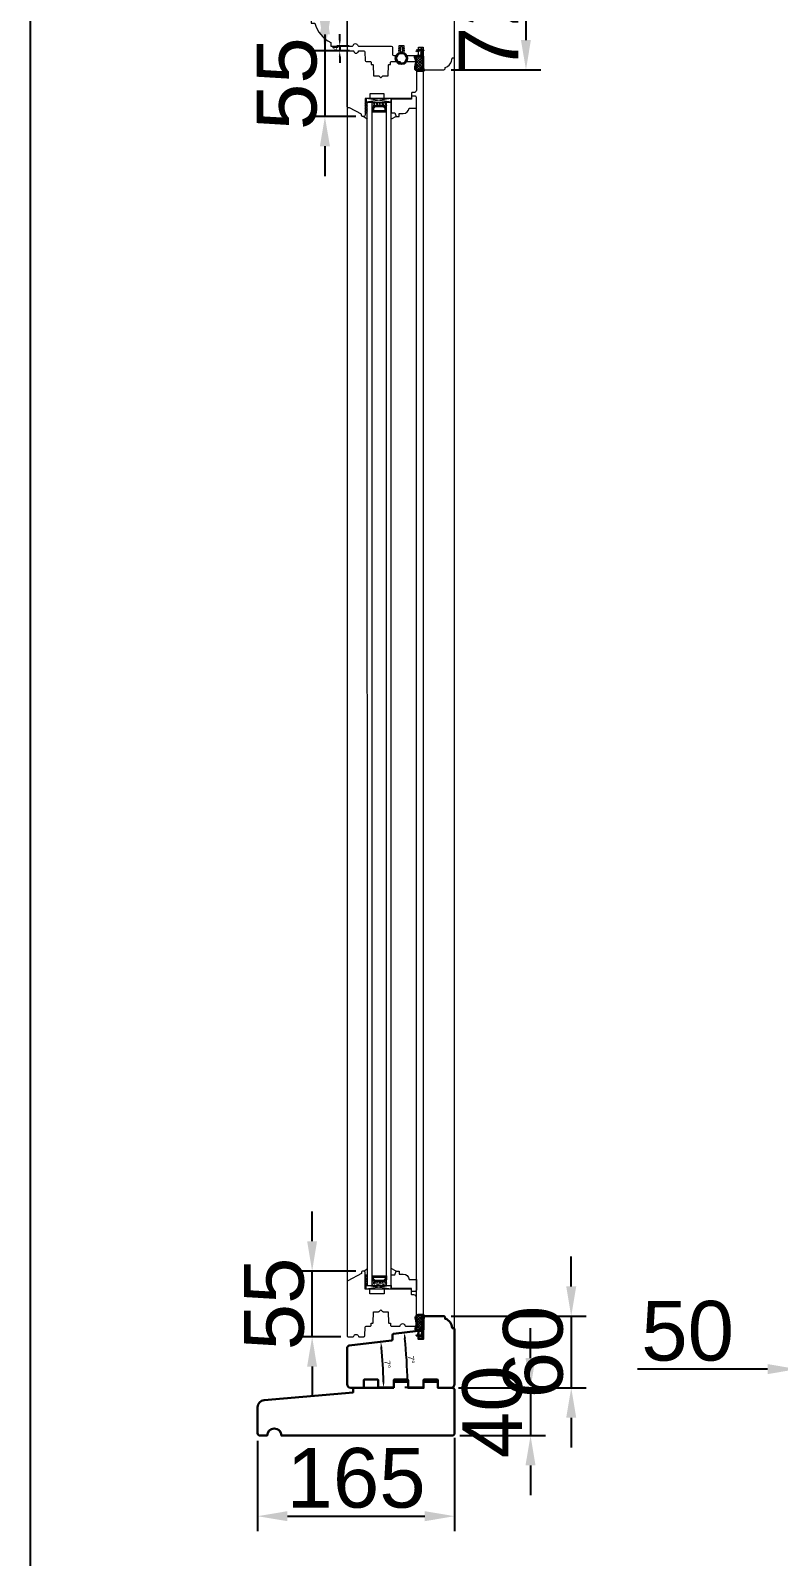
# Model space of a CAD drawing. Header units: millimetres. Extents: x 0 to 182016, y 11 to 3710.
# Drawn here: x 48076 to 48702, y 857 to 2135 of the extents above; entities that cross this region are included whole.
import ezdxf

# ---------------------------------------------------------------- set-up
doc = ezdxf.new("R2010")
doc.units = ezdxf.units.MM
for name, color, linetype, lineweight in [('Matmenys', 10, 'Continuous', 20), ('OTHER', 251, 'Continuous', 13), ('Stakta', 7, 'Continuous', 25), ('Testinės profilio linijos', 7, 'Continuous', 5), ('Varčia', 7, 'Continuous', 25)]:
    doc.layers.add(name, color=color, linetype=linetype, lineweight=lineweight)
doc.layers.add('Stiklo paketas', color=7, linetype='Continuous')
doc.styles.get("Standard").update_dxf_attribs({"font": 'arial.ttf'})
doc.dimstyles.new('2', dxfattribs={"dimscale": 2, "dimtxt": 2.5, "dimasz": 2.5, "dimexe": 1.25, "dimexo": 0.625, "dimtad": 1, "dimtxsty": 'Standard', "dimcen": 2.5, "dimadec": 0, "dimazin": 0, "dimtfac": 1, "dimtmove": 0, "dimatfit": 3, "dimfxl": 1, "dimarcsym": 0})
doc.dimstyles.new('Padidinti matmenys', dxfattribs={"dimscale": 10, "dimtxt": 5, "dimasz": 2.5, "dimexe": 1.25, "dimexo": 0.625, "dimtad": 1, "dimdec": 1, "dimtxsty": 'Standard', "dimcen": 2.5, "dimadec": 0, "dimazin": 0, "dimtfac": 1, "dimtdec": 1, "dimtmove": 0, "dimatfit": 3, "dimfxl": 1, "dimarcsym": 0})

# ---------------------------------------------------------------- blocks, each defined once
blk = doc.blocks.new('Qlon3053')
at = {"layer": 'Matmenys'}
h = blk.add_hatch(dxfattribs=at)
h.set_pattern_fill('ANSI37', color=252, scale=0.5, angle=-180, style=0)
edge = h.paths.add_edge_path()
edge.add_arc((271882.7, 13480.7), 0.1, 0, 90)
edge.add_line((271882.7, 13480.8), (271881.1, 13480.8))
edge.add_arc((271881.1, 13481), 0.25, 90, 270, ccw=False)
edge.add_line((271881.1, 13481.3), (271883.2, 13481.3))
edge.add_arc((271883.2, 13481.2), 0.1, 0, 90, ccw=False)
edge.add_line((271883.3, 13481.2), (271883.4, 13481.2))
edge.add_line((271883.4, 13481.2), (271883.4, 13483.2))
edge.add_spline(control_points=[(271883.4, 13483.2), (271883.3, 13483.3), (271883.3, 13483.3), (271883.3, 13483.4), (271883.3, 13483.4), (271883.3, 13483.5), (271883.3, 13483.5), (271883.2, 13483.5), (271883.2, 13483.5), (271883.1, 13483.5), (271883, 13483.5), (271882.8, 13483.5), (271882.6, 13483.5), (271882.1, 13483.5), (271881.9, 13483.4), (271881.5, 13483.4), (271881.3, 13483.4), (271880.7, 13483.4), (271880.3, 13483.4), (271879.6, 13483.3), (271879.2, 13483.3), (271878.6, 13483.1), (271878.4, 13483.1), (271878, 13482.9), (271877.8, 13482.8), (271877.5, 13482.6), (271877.3, 13482.4), (271877.1, 13482.2), (271877, 13482), (271876.8, 13481.7), (271876.8, 13481.6), (271876.7, 13481.3), (271876.7, 13481.1), (271876.8, 13480.5), (271876.9, 13480.1), (271877.1, 13479.2), (271877.2, 13478.8), (271877.5, 13477.7), (271877.7, 13477.1), (271877.9, 13476.1), (271877.9, 13475.8), (271878, 13475.2), (271878, 13474.8), (271878, 13474.3), (271877.9, 13474), (271877.8, 13473.6), (271877.7, 13473.5), (271877.5, 13473.2), (271877.4, 13473), (271877.3, 13472.7), (271877.2, 13472.5), (271877.1, 13472.2), (271877.1, 13472), (271877.1, 13471.6), (271877.1, 13471.5), (271877.2, 13471.3), (271877.2, 13471.2), (271877.4, 13471.1), (271877.4, 13471), (271877.7, 13470.9), (271878, 13470.8), (271878.5, 13470.8), (271878.8, 13470.7), (271879.4, 13470.7), (271879.7, 13470.7), (271880.2, 13470.7), (271880.5, 13470.7), (271880.9, 13470.7), (271881.1, 13470.7), (271881.4, 13470.7), (271881.6, 13470.7), (271881.9, 13470.6), (271882, 13470.6), (271882.2, 13470.5), (271882.3, 13470.5), (271882.5, 13470.4), (271882.5, 13470.3), (271882.6, 13470.2), (271882.6, 13470.1), (271882.7, 13470), (271882.7, 13470), (271882.8, 13469.9), (271882.8, 13469.8), (271882.8, 13469.8)], knot_values=[0, 0, 0, 0, 0.224507, 0.224507, 0.377043, 0.377043, 0.52958, 0.52958, 0.808298, 0.808298, 1.087015, 1.087015, 1.624441, 1.624441, 2.161868, 2.161868, 2.699294, 2.699294, 3.774146, 3.774146, 5.033441, 5.033441, 5.86563, 5.86563, 6.506014, 6.506014, 7.146398, 7.146398, 7.799624, 7.799624, 8.35632, 8.35632, 8.913016, 8.913016, 10.239934, 10.239934, 11.566852, 11.566852, 13.597076, 13.597076, 14.458218, 14.458218, 15.319359, 15.319359, 15.985602, 15.985602, 16.506102, 16.506102, 17.026602, 17.026602, 17.547102, 17.547102, 18.167245, 18.167245, 18.717626, 18.717626, 19.146577, 19.146577, 19.575527, 19.575527, 20.389825, 20.389825, 21.204123, 21.204123, 21.965545, 21.965545, 22.726967, 22.726967, 23.222907, 23.222907, 23.718847, 23.718847, 24.018441, 24.018441, 24.25493, 24.25493, 24.411999, 24.411999, 24.550107, 24.550107, 24.688215, 24.688215, 24.809912, 24.809912, 24.809912, 24.809912], degree=3, periodic=0)
edge.add_line((271882.8, 13469.8), (271882.8, 13480.7))
for p, q in [((271883.2, 13481.3), (271881.1, 13481.3)), ((271882.7, 13480.8), (271881.1, 13480.8)), ((271882.8, 13465.8), (271882.8, 13480.7)), ((271883.3, 13465.9), (271883.3, 13481.2)), ((271883.3, 13481.2), (271883.4, 13481.2)), ((271878.4, 13466), (271878.5, 13467)), ((271882.8, 13465.3), (271878.4, 13466)), ((271881.8, 13466.5), (271878.5, 13467)), ((271881.7, 13466), (271881.8, 13466.5)), ((271882.8, 13465.8), (271881.7, 13466)), ((271882.8, 13465.2), (271882.8, 13465.3)), ((271883.3, 13465.2), (271882.8, 13465.2)), ((271884.3, 13467), (271883.3, 13465.9)), ((271884.3, 13466.3), (271883.3, 13465.2)), ((271884.3, 13466.3), (271884.3, 13467))]:
    blk.add_line(p, q)
at = {"color": 1}
for p, q in [((271883.4, 13483.2), (271883.4, 13467.9)), ((271883.6, 13483.2), (271883.6, 13467.9)), ((271882.5, 13469.7), (271882.5, 13467.9))]:
    blk.add_line(p, q, dxfattribs=at)
for centre, radius, start, end in [((271881.1, 13481), 0.25, 90, 270), ((271882.7, 13480.7), 0.1, 0, 90), ((271883.2, 13481.2), 0.1, 0, 90)]:
    blk.add_arc(centre, radius, start, end)
blk.add_spline([(271883.6, 13483.2), (271883.5, 13483.6), (271882.2, 13483.8), (271877.6, 13483), (271876.6, 13481.9), (271876.7, 13479.7), (271877.1, 13478.1), (271877.6, 13475.9), (271877.5, 13473.9), (271877.1, 13473), (271876.9, 13471.1), (271879.7, 13470.4), (271881.2, 13470.4), (271881.9, 13470.3), (271882.3, 13470), (271882.5, 13469.7)], degree=3, dxfattribs=at)
blk.add_open_spline([(271883.4, 13483.2), (271883.3, 13483.3), (271883.3, 13483.3), (271883.3, 13483.4), (271883.3, 13483.4), (271883.3, 13483.5), (271883.3, 13483.5), (271883.2, 13483.5), (271883.2, 13483.5), (271883.1, 13483.5), (271883, 13483.5), (271882.8, 13483.5), (271882.6, 13483.5), (271882.1, 13483.5), (271881.9, 13483.4), (271881.5, 13483.4), (271881.3, 13483.4), (271880.7, 13483.4), (271880.3, 13483.4), (271879.6, 13483.3), (271879.2, 13483.3), (271878.6, 13483.1), (271878.4, 13483.1), (271878, 13482.9), (271877.8, 13482.8), (271877.5, 13482.6), (271877.3, 13482.4), (271877.1, 13482.2), (271877, 13482), (271876.8, 13481.7), (271876.8, 13481.6), (271876.7, 13481.3), (271876.7, 13481.1), (271876.8, 13480.5), (271876.9, 13480.1), (271877.1, 13479.2), (271877.2, 13478.8), (271877.5, 13477.7), (271877.7, 13477.1), (271877.9, 13476.1), (271877.9, 13475.8), (271878, 13475.2), (271878, 13474.8), (271878, 13474.3), (271877.9, 13474), (271877.8, 13473.6), (271877.7, 13473.5), (271877.5, 13473.2), (271877.4, 13473), (271877.3, 13472.7), (271877.2, 13472.5), (271877.1, 13472.2), (271877.1, 13472), (271877.1, 13471.6), (271877.1, 13471.5), (271877.2, 13471.3), (271877.2, 13471.2), (271877.4, 13471.1), (271877.4, 13471), (271877.7, 13470.9), (271878, 13470.8), (271878.5, 13470.8), (271878.8, 13470.7), (271879.4, 13470.7), (271879.7, 13470.7), (271880.2, 13470.7), (271880.5, 13470.7), (271880.9, 13470.7), (271881.1, 13470.7), (271881.4, 13470.7), (271881.6, 13470.7), (271881.9, 13470.6), (271882, 13470.6), (271882.2, 13470.5), (271882.3, 13470.5), (271882.5, 13470.4), (271882.5, 13470.3), (271882.6, 13470.2), (271882.6, 13470.1), (271882.7, 13470), (271882.7, 13470), (271882.8, 13469.9), (271882.8, 13469.8), (271882.8, 13469.8)], degree=3, knots=[0, 0, 0, 0, 0.224507, 0.224507, 0.377043, 0.377043, 0.52958, 0.52958, 0.808298, 0.808298, 1.087015, 1.087015, 1.624441, 1.624441, 2.161868, 2.161868, 2.699294, 2.699294, 3.774146, 3.774146, 5.033441, 5.033441, 5.86563, 5.86563, 6.506014, 6.506014, 7.146398, 7.146398, 7.799624, 7.799624, 8.35632, 8.35632, 8.913016, 8.913016, 10.239934, 10.239934, 11.566852, 11.566852, 13.597076, 13.597076, 14.458218, 14.458218, 15.319359, 15.319359, 15.985602, 15.985602, 16.506102, 16.506102, 17.026602, 17.026602, 17.547102, 17.547102, 18.167245, 18.167245, 18.717626, 18.717626, 19.146577, 19.146577, 19.575527, 19.575527, 20.389825, 20.389825, 21.204123, 21.204123, 21.965545, 21.965545, 22.726967, 22.726967, 23.222907, 23.222907, 23.718847, 23.718847, 24.018441, 24.018441, 24.25493, 24.25493, 24.411999, 24.411999, 24.550107, 24.550107, 24.688215, 24.688215, 24.809912, 24.809912, 24.809912, 24.809912], dxfattribs=at)
blk = doc.blocks.new('*D1484')
at = {"layer": 'Defpoints', "color": 0, "transparency": 16777216}
for p in [(48378, 1037.6), (48342.7, 1033.2), (48371.1, 1010.9), (48367.9, 998.1), (48378.9, 998.1)]:
    blk.add_point(p, dxfattribs=at)
at = {"layer": 'Matmenys', "color": 0, "lineweight": -2, "transparency": 16777216}
blk.add_arc((48056.4, 998.1), 315, 0.9094, 6.0906, dxfattribs=at)
at = {"layer": 'Matmenys', "color": 0, "transparency": 16777216}
for points in [[(48368.8, 1031.4), (48370.5, 1031.6), (48369.1, 1036.5)], [(48372.2, 1003.1), (48370.5, 1003.1), (48371.4, 998.1)]]:
    blk.add_solid(points, dxfattribs=at)
at = {"layer": 'Matmenys', "color": 0, "lineweight": 5, "transparency": 16777216, "insert": (48374.6, 1017.6), "char_height": 5, "attachment_point": 5, "rotation": 273.5}
blk.add_mtext('7°', dxfattribs=at)
blk = doc.blocks.new('*D1485')
at = {"layer": 'Defpoints', "color": 0, "transparency": 16777216}
for p in [(48379.8, 1043.2), (48400.4, 1045.7), (48391.3, 1013.5), (48392.9, 998.1), (48403.9, 998.1)]:
    blk.add_point(p, dxfattribs=at)
at = {"layer": 'Matmenys', "color": 0, "lineweight": -2, "transparency": 16777216}
blk.add_line((48391.6, 998.1), (48389.1, 998.1), dxfattribs=at)
blk.add_arc((48012.7, 998.1), 378.8, 0.7562, 6.2438, dxfattribs=at)
at = {"layer": 'Matmenys', "color": 0, "transparency": 16777216}
for points in [[(48388.5, 1039.2), (48390.2, 1039.4), (48388.8, 1044.3)], [(48392.4, 1003.1), (48390.7, 1003.1), (48391.6, 998.1)]]:
    blk.add_solid(points, dxfattribs=at)
at = {"layer": 'Matmenys', "color": 0, "lineweight": 5, "transparency": 16777216, "insert": (48394.6, 1021.5), "char_height": 5, "attachment_point": 5, "rotation": 273.5}
blk.add_mtext('7°', dxfattribs=at)
blk = doc.blocks.new('*D2020')
at = {"color": 0, "lineweight": -2, "transparency": 16777216}
for p, q in [((48311.6, 1120.7), (48311.6, 1145.7)), ((48348.1, 1095.7), (48299.1, 1095.7)), ((48311.6, 1040.7), (48311.6, 1095.7)), ((48335.6, 1040.7), (48299.1, 1040.7)), ((48311.6, 1015.7), (48311.6, 990.7))]:
    blk.add_line(p, q, dxfattribs=at)
at = {"color": 0, "transparency": 16777216}
for points in [[(48307.4, 1120.7), (48315.7, 1120.7), (48311.6, 1095.7)], [(48307.4, 1015.7), (48315.7, 1015.7), (48311.6, 1040.7)]]:
    blk.add_solid(points, dxfattribs=at)
at = {"layer": 'Defpoints', "color": 0, "transparency": 16777216}
for p in [(48311.6, 1095.7), (48354.4, 1095.7), (48341.9, 1040.7)]:
    blk.add_point(p, dxfattribs=at)
at = {"color": 0, "lineweight": 5, "transparency": 16777216, "insert": (48279.9, 1068.2), "char_height": 50, "attachment_point": 5, "rotation": 90}
blk.add_mtext('55', dxfattribs=at)
blk = doc.blocks.new('*D1497')
at = {"layer": 'Defpoints', "color": 0, "transparency": 16777216}
for p in [(48334.7, 2117.9), (48343.9, 2121.9), (48344.1, 2117.9)]:
    blk.add_point(p, dxfattribs=at)
at = {"layer": 'Matmenys', "color": 0, "lineweight": -2, "transparency": 16777216}
for p, q in [((48334.7, 2126.9), (48334.7, 2131.9)), ((48342.6, 2121.9), (48332.2, 2121.9)), ((48342.9, 2117.9), (48332.2, 2117.9)), ((48334.7, 2121.9), (48334.7, 2117.9)), ((48334.7, 2112.9), (48334.7, 2107.9))]:
    blk.add_line(p, q, dxfattribs=at)
at = {"layer": 'Matmenys', "color": 0, "transparency": 16777216}
for points in [[(48333.9, 2126.9), (48335.5, 2126.9), (48334.7, 2121.9)], [(48333.9, 2112.9), (48335.5, 2112.9), (48334.7, 2117.9)]]:
    blk.add_solid(points, dxfattribs=at)
at = {"layer": 'Matmenys', "color": 0, "lineweight": 5, "transparency": 16777216, "insert": (48331, 2119.9), "char_height": 5, "attachment_point": 5, "rotation": 90}
blk.add_mtext('4', dxfattribs=at)
blk = doc.blocks.new('*D2023')
at = {"color": 0, "lineweight": -2, "transparency": 16777216}
for p, q in [((48428.1, 2173.9), (48503.2, 2173.9)), ((48490.7, 2148.9), (48490.7, 2126.9)), ((48428.1, 2101.9), (48503.2, 2101.9))]:
    blk.add_line(p, q, dxfattribs=at)
at = {"color": 0, "transparency": 16777216}
for points in [[(48486.5, 2148.9), (48494.8, 2148.9), (48490.7, 2173.9)], [(48486.5, 2126.9), (48494.8, 2126.9), (48490.7, 2101.9)]]:
    blk.add_solid(points, dxfattribs=at)
at = {"layer": 'Defpoints', "color": 0, "transparency": 16777216}
for p in [(48421.9, 2173.9), (48421.9, 2101.9), (48490.7, 2101.9)]:
    blk.add_point(p, dxfattribs=at)
at = {"color": 0, "lineweight": 5, "transparency": 16777216, "insert": (48459.3, 2137.9), "char_height": 50, "attachment_point": 5, "rotation": 90}
blk.add_mtext('72', dxfattribs=at)
blk = doc.blocks.new('*D2024')
at = {"color": 0, "lineweight": -2, "transparency": 16777216}
for p, q in [((48322.3, 2142.9), (48322.3, 2167.9)), ((48336.6, 2117.9), (48309.8, 2117.9)), ((48322.3, 2117.9), (48322.3, 2062.9)), ((48348.1, 2062.9), (48309.8, 2062.9)), ((48322.3, 2037.9), (48322.3, 2012.9))]:
    blk.add_line(p, q, dxfattribs=at)
at = {"color": 0, "transparency": 16777216}
for points in [[(48318.1, 2142.9), (48326.5, 2142.9), (48322.3, 2117.9)], [(48318.1, 2037.9), (48326.5, 2037.9), (48322.3, 2062.9)]]:
    blk.add_solid(points, dxfattribs=at)
at = {"layer": 'Defpoints', "color": 0, "transparency": 16777216}
for p in [(48342.9, 2117.9), (48322.3, 2062.9), (48354.4, 2062.9)]:
    blk.add_point(p, dxfattribs=at)
at = {"color": 0, "lineweight": 5, "transparency": 16777216, "insert": (48290.6, 2090.4), "char_height": 50, "attachment_point": 5, "rotation": 90}
blk.add_mtext('55', dxfattribs=at)
blk = doc.blocks.new('*D2025')
at = {"color": 0, "lineweight": -2, "transparency": 16777216}
for p, q in [((48322.3, 2236.7), (48322.3, 2261.7)), ((48348.1, 2211.7), (48309.8, 2211.7)), ((48322.3, 2156.7), (48322.3, 2211.7)), ((48336.8, 2156.7), (48309.8, 2156.7)), ((48322.3, 2131.7), (48322.3, 2106.7))]:
    blk.add_line(p, q, dxfattribs=at)
at = {"color": 0, "transparency": 16777216}
for points in [[(48318.1, 2236.7), (48326.5, 2236.7), (48322.3, 2211.7)], [(48318.1, 2131.7), (48326.5, 2131.7), (48322.3, 2156.7)]]:
    blk.add_solid(points, dxfattribs=at)
at = {"layer": 'Defpoints', "color": 0, "transparency": 16777216}
for p in [(48322.3, 2211.7), (48354.4, 2211.7), (48343.1, 2156.7)]:
    blk.add_point(p, dxfattribs=at)
at = {"color": 0, "lineweight": 5, "transparency": 16777216, "insert": (48290.6, 2184.2), "char_height": 50, "attachment_point": 5, "rotation": 90}
blk.add_mtext('55', dxfattribs=at)
blk = doc.blocks.new('*D1501')
at = {"color": 0, "lineweight": -2, "transparency": 16777216}
for p, q in [((48265.9, 953.6), (48265.9, 877.9)), ((48430.9, 956.1), (48430.9, 877.9)), ((48290.9, 890.4), (48405.9, 890.4))]:
    blk.add_line(p, q, dxfattribs=at)
at = {"color": 0, "transparency": 16777216}
for points in [[(48290.9, 894.6), (48290.9, 886.2), (48265.9, 890.4)], [(48405.9, 894.6), (48405.9, 886.2), (48430.9, 890.4)]]:
    blk.add_solid(points, dxfattribs=at)
at = {"layer": 'Defpoints', "color": 0, "transparency": 16777216}
for p in [(48265.9, 959.9), (48430.9, 962.3), (48430.9, 890.4)]:
    blk.add_point(p, dxfattribs=at)
at = {"color": 0, "lineweight": 5, "transparency": 16777216, "insert": (48348.4, 922.2), "char_height": 50, "attachment_point": 5}
blk.add_mtext('165', dxfattribs=at)
blk = doc.blocks.new('*D1502')
at = {"color": 0, "lineweight": -2, "transparency": 16777216}
for p, q in [((48494.5, 1022.9), (48494.5, 1047.9)), ((48435.4, 997.9), (48507, 997.9)), ((48494.5, 997.9), (48494.5, 957.9)), ((48435.4, 957.9), (48507, 957.9)), ((48494.5, 932.9), (48494.5, 907.9))]:
    blk.add_line(p, q, dxfattribs=at)
at = {"color": 0, "transparency": 16777216}
for points in [[(48490.3, 1022.9), (48498.7, 1022.9), (48494.5, 997.9)], [(48490.3, 932.9), (48498.7, 932.9), (48494.5, 957.9)]]:
    blk.add_solid(points, dxfattribs=at)
at = {"layer": 'Defpoints', "color": 0, "transparency": 16777216}
for p in [(48429.2, 997.9), (48429.2, 957.9), (48494.5, 957.9)]:
    blk.add_point(p, dxfattribs=at)
at = {"color": 0, "lineweight": 5, "transparency": 16777216, "insert": (48462.7, 977.9), "char_height": 50, "attachment_point": 5, "rotation": 90}
blk.add_mtext('40', dxfattribs=at)
blk = doc.blocks.new('*D1503')
at = {"color": 0, "lineweight": -2, "transparency": 16777216}
for p, q in [((48528.6, 1082.9), (48528.6, 1107.9)), ((48428.1, 1057.9), (48541.1, 1057.9)), ((48528.6, 1057.9), (48528.6, 997.9)), ((48434.1, 997.9), (48541.1, 997.9)), ((48528.6, 972.9), (48528.6, 947.9))]:
    blk.add_line(p, q, dxfattribs=at)
at = {"color": 0, "transparency": 16777216}
for points in [[(48524.4, 1082.9), (48532.8, 1082.9), (48528.6, 1057.9)], [(48524.4, 972.9), (48532.8, 972.9), (48528.6, 997.9)]]:
    blk.add_solid(points, dxfattribs=at)
at = {"layer": 'Defpoints', "color": 0, "transparency": 16777216}
for p in [(48421.9, 1057.9), (48427.9, 997.9), (48528.6, 997.9)]:
    blk.add_point(p, dxfattribs=at)
at = {"color": 0, "lineweight": 5, "transparency": 16777216, "insert": (48496.8, 1027.9), "char_height": 50, "attachment_point": 5, "rotation": 90}
blk.add_mtext('60', dxfattribs=at)
blk = doc.blocks.new('*D2061')
at = {"color": 0, "lineweight": -2, "ltscale": 0.1, "transparency": 16777216}
for p, q in [((48718, 1004.1), (48718, 1026.1)), ((48768, 1004.1), (48768, 1026.1)), ((48693, 1013.6), (48584.1, 1013.6)), ((48768, 1013.6), (48718, 1013.6)), ((48793, 1013.6), (48818, 1013.6))]:
    blk.add_line(p, q, dxfattribs=at)
at = {"color": 0, "ltscale": 0.1, "transparency": 16777216}
for points in [[(48693, 1017.8), (48693, 1009.4), (48718, 1013.6)], [(48793, 1017.8), (48793, 1009.4), (48768, 1013.6)]]:
    blk.add_solid(points, dxfattribs=at)
at = {"layer": 'Defpoints', "color": 0, "ltscale": 0.1, "transparency": 16777216}
for p in [(48718, 1013.6), (48718, 997.9), (48768, 997.9)]:
    blk.add_point(p, dxfattribs=at)
at = {"color": 0, "ltscale": 0.1, "transparency": 16777216, "insert": (48626.1, 1045.4), "char_height": 50, "attachment_point": 5}
blk.add_mtext('50', dxfattribs=at)

msp = doc.modelspace()

# ---------------------------------------------------------------- hatches: boundary and pattern name
at = {"lineweight": 0, "ltscale": 0.5}
h = msp.add_hatch(dxfattribs=at)
h.set_pattern_fill('ANSI37', color=256, scale=0.5, style=0)
h.set_pattern_definition([(45, (48355.8858, 2078.4012), (-1.12253, 1.12253), []), (135, (48355.8858, 2078.4012), (-1.12253, -1.12253), [])])
h.paths.add_polyline_path([(48357.885783, 2065.9011768), (48357.885783, 2074.9011768), (48355.885783, 2074.9011768), (48355.885783, 2065.9011768)])
at = {"lineweight": 0}
h = msp.add_hatch(dxfattribs=at)
h.set_pattern_fill('HEX', color=256, scale=0.25, style=0)
h.set_pattern_definition([(360, (35454.4768, 20422.1722), (-7e-16, -1.374815), [0.79375, -1.5875]), (240, (35454.4768, 20422.1722), (-1.190624716, 0.6874075), [0.79375, -1.5875]), (300, (35455.2705, 20422.1722), (-1.190624716, -0.6874075), [0.79375, -1.5875])])
h.paths.add_polyline_path([(48361.8850739, 2074.9011768), (48361.8850739, 2069.9011768), (48363.8850739, 2071.9011768), (48371.8850739, 2071.9011768), (48373.8850739, 2069.9011768), (48373.885783, 2074.9011768)])
h = msp.add_hatch(dxfattribs=at)
h.set_pattern_fill('JIS_WOOD', color=256, style=0)
h.set_pattern_definition([(315, (35454.4768, 20422.1722), (-0.5, -0.5), [])])
h.paths.add_polyline_path([(48371.8850739, 2071.9011768), (48363.8850739, 2071.9011768), (48361.8850739, 2069.9011768), (48361.8850739, 2066.9011768), (48373.9216565, 2066.8834434), (48373.8850739, 2069.9011768)])
h.paths.add_polyline_path([(48364.2992875, 2070.9011768), (48371.4708604, 2070.9011768), (48372.8850739, 2069.4869632), (48372.8850739, 2067.9011768), (48362.8850739, 2067.9011768), (48362.8850739, 2069.4869632)], flags=16)
at = {"lineweight": 0, "ltscale": 0.5}
h = msp.add_hatch(dxfattribs=at)
h.set_pattern_fill('ANSI37', color=256, scale=0.5, style=0)
h.set_pattern_definition([(45, (48355.8945, 1914.4266), (-1.122532, 1.122532), []), (135, (48355.8945, 1914.4266), (-1.122532, -1.122532), [])])
h.paths.add_polyline_path([(48357.8945487, 1092.6961834), (48357.8945487, 1083.6961834), (48355.8945487, 1083.6961834), (48355.8945487, 1092.6961834)])
at = {"lineweight": 0}
h = msp.add_hatch(dxfattribs=at)
h.set_pattern_fill('JIS_WOOD', color=256, style=0)
h.set_pattern_definition([(315, (35454.48555, 20258.19766), (-0.5, -0.5), [])])
h.paths.add_polyline_path([(48371.8938396, 1086.6961834), (48363.8938396, 1086.6961834), (48361.8938396, 1088.6961834), (48361.8938396, 1091.6961834), (48373.9304222, 1091.7139168), (48373.8938396, 1088.6961834)])
h.paths.add_polyline_path([(48364.3080532, 1087.6961834), (48371.4796261, 1087.6961834), (48372.8938396, 1089.110397), (48372.8938396, 1090.6961834), (48362.8938396, 1090.6961834), (48362.8938396, 1089.110397)], flags=16)
h = msp.add_hatch(dxfattribs=at)
h.set_pattern_fill('HEX', color=256, scale=0.25, style=0)
h.set_pattern_definition([(360, (35454.4855, 20258.1977), (-7e-16, -1.374815), [0.79375, -1.5875]), (240, (35454.4855, 20258.1977), (-1.190624716, 0.6874075), [0.79375, -1.5875]), (300, (35455.2793, 20258.1977), (-1.190624716, -0.6874075), [0.79375, -1.5875])])
h.paths.add_polyline_path([(48361.8938396, 1083.6961834), (48361.8938396, 1088.6961834), (48363.8938396, 1086.6961834), (48371.8938396, 1086.6961834), (48373.8938396, 1088.6961834), (48373.8945487, 1083.6961834)])
at = {"layer": 'Matmenys'}
h = msp.add_hatch(dxfattribs=at)
h.set_pattern_fill('ANSI37', color=252, scale=0.5, angle=-180, style=0)
h.set_pattern_definition([(225, (-210580.8111, -1033417.2309), (1.1225320151, -1.1225320151), []), (315, (-210580.8111, -1033417.2309), (1.1225320151, 1.1225320151), [])])
edge = h.paths.add_edge_path()
edge.add_arc((48404.0055128, 2103.9072341), 0.1, 273.5893456117, 363.5893456117, ccw=False)
edge.add_line((48404.0117733, 2103.8074303), (48402.4640876, 2103.7103471))
edge.add_arc((48402.4797388, 2103.4608375), 0.25, 93.5893456117, 273.5893456117)
edge.add_line((48402.49539, 2103.2113279), (48404.542095, 2103.3397135))
edge.add_arc((48404.5358345, 2103.4395174), 0.1, 273.5893456117, 363.589345619)
edge.add_line((48404.6356383, 2103.4457779), (48404.7112813, 2103.4505228))
edge.add_line((48404.7112813, 2103.4505228), (48404.8355957, 2101.4687219))
edge.add_spline(control_points=[(48404.8355957, 2101.4687219), (48404.8237933, 2101.3895634), (48404.8126178, 2101.3195718), (48404.7908239, 2101.235821), (48404.7814381, 2101.2122567), (48404.7687432, 2101.1883736), (48404.7624939, 2101.180314), (48404.7369051, 2101.1558262), (48404.7076681, 2101.1369333), (48404.6033483, 2101.10323), (48404.5304161, 2101.090108), (48404.2774331, 2101.0704059), (48404.0635989, 2101.0809042), (48403.6211205, 2101.1002324), (48403.4017916, 2101.1047077), (48402.9819007, 2101.1057839), (48402.7788146, 2101.1027519), (48402.1886073, 2101.0900415), (48401.8205571, 2101.0768651), (48401.0673757, 2101.0771267), (48400.6906259, 2101.0956231), (48400.0975214, 2101.1988094), (48399.8699504, 2101.2587035), (48399.4728493, 2101.4117391), (48399.3010616, 2101.4944885), (48398.9598939, 2101.6984886), (48398.7936912, 2101.8186034), (48398.5025314, 2102.0860485), (48398.3789514, 2102.2337222), (48398.2192327, 2102.5149068), (48398.1716788, 2102.650203), (48398.1120738, 2102.9515018), (48398.1013705, 2103.1151018), (48398.1151144, 2103.6996986), (48398.2098686, 2104.1636142), (48398.3816108, 2105.0561103), (48398.4653054, 2105.4831906), (48398.6764918, 2106.5615392), (48398.8102258, 2107.2195898), (48398.9351518, 2108.2126917), (48398.9656457, 2108.5162928), (48398.9899811, 2109.1383365), (48398.9824404, 2109.4542405), (48398.8975561, 2110.0034487), (48398.8362174, 2110.2395322), (48398.6637571, 2110.6401836), (48398.5689086, 2110.7988161), (48398.3846402, 2111.0974749), (48398.2947827, 2111.2389321), (48398.1386996, 2111.540715), (48398.0687295, 2111.7057677), (48397.9489983, 2112.0708894), (48397.9059958, 2112.2718395), (48397.8820971, 2112.6112562), (48397.8953029, 2112.7532416), (48397.9553421, 2112.9484623), (48397.9920823, 2113.0137901), (48398.1006314, 2113.1405135), (48398.1726976, 2113.1996913), (48398.4367851, 2113.3567689), (48398.6778934, 2113.4382685), (48399.2283044, 2113.5548858), (48399.5364995, 2113.5914173), (48400.1327173, 2113.6446888), (48400.4202683, 2113.6639113), (48400.9507581, 2113.7072707), (48401.1990166, 2113.7294069), (48401.6038189, 2113.7656213), (48401.7612223, 2113.7797077), (48402.0851546, 2113.8078298), (48402.2634719, 2113.8228658), (48402.5663389, 2113.8911508), (48402.6841609, 2113.9267859), (48402.8966397, 2114.0223826), (48402.9905545, 2114.0755296), (48403.1357483, 2114.1941703), (48403.1907664, 2114.2497925), (48403.2798583, 2114.3735597), (48403.3127377, 2114.4371868), (48403.3609059, 2114.5560508), (48403.3777872, 2114.6131279), (48403.4037311, 2114.7137083), (48403.4134487, 2114.7581039), (48403.4224846, 2114.7991001)], knot_values=[0, 0, 0, 0, 0.2245066002, 0.2245066002, 0.377043448, 0.377043448, 0.5295802957, 0.5295802957, 0.8082977366, 0.8082977366, 1.0870151774, 1.0870151774, 1.6244414062, 1.6244414062, 2.161867635, 2.161867635, 2.6992938638, 2.6992938638, 3.7741463214, 3.7741463214, 5.0334406395, 5.0334406395, 5.8656302806, 5.8656302806, 6.5060139406, 6.5060139406, 7.1463976006, 7.1463976006, 7.7996240151, 7.7996240151, 8.3563201169, 8.3563201169, 8.9130162187, 8.9130162187, 10.239934143, 10.239934143, 11.5668520673, 11.5668520673, 13.5970761059, 13.5970761059, 14.4582175179, 14.4582175179, 15.3193589298, 15.3193589298, 15.9856015553, 15.9856015553, 16.5061017172, 16.5061017172, 17.0266018791, 17.0266018791, 17.547102041, 17.547102041, 18.1672448488, 18.1672448488, 18.7176261004, 18.7176261004, 19.1465766047, 19.1465766047, 19.5755271091, 19.5755271091, 20.3898249977, 20.3898249977, 21.2041228863, 21.2041228863, 21.9655448497, 21.9655448497, 22.7269668131, 22.7269668131, 23.2229068178, 23.2229068178, 23.7188468224, 23.7188468224, 24.0184411081, 24.0184411081, 24.2549295987, 24.2549295987, 24.4119994701, 24.4119994701, 24.5501072405, 24.5501072405, 24.6882150108, 24.6882150108, 24.8099116426, 24.8099116426, 24.8099116426, 24.8099116426], degree=3, periodic=0)
edge.add_line((48403.4224846, 2114.7991001), (48404.1053166, 2103.9134946))

# ---------------------------------------------------------------- linework, layer by layer
at = {"lineweight": 5}
msp.add_line((48340.8945492, 2797.2426568), (48340.8945486, 1082.3177938), dxfattribs=at)
for p, q in [((48403.1431179, 2119.2527221), (48398.7960274, 2118.2692756)), ((48398.7960274, 2118.2692756), (48399.0166823, 2117.2939237)), ((48402.2366888, 2118.0223889), (48399.0166823, 2117.2939237)), ((48403.1748245, 2118.7472597), (48402.1263614, 2118.5100648)), ((48402.1263614, 2118.5100648), (48402.2366888, 2118.0223889)), ((48403.6328981, 2119.4313105), (48403.133879, 2119.400008)), ((48403.133879, 2119.400008), (48403.1431179, 2119.2527221)), ((48403.1748245, 2118.7472597), (48404.1053166, 2103.9134946)), ((48404.6993628, 2118.4009692), (48403.6328981, 2119.4313105)), ((48403.6785182, 2118.7040418), (48404.6356383, 2103.4457779)), ((48404.7462608, 2117.6533285), (48403.6785182, 2118.7040418)), ((48404.6993628, 2118.4009692), (48404.7462608, 2117.6533285)), ((48404.0117733, 2103.8074303), (48402.4640876, 2103.7103471)), ((48404.542095, 2103.3397135), (48402.49539, 2103.2113279)), ((48404.6356383, 2103.4457779), (48404.7112813, 2103.4505228))]:
    msp.add_line(p, q)
at = {"color": 1}
for p, q in [((48403.1295164, 2114.863673), (48403.0190869, 2116.6241242)), ((48404.8355957, 2101.4687219), (48403.8799384, 2116.7036667)), ((48405.1323157, 2101.4244817), (48404.171021, 2116.7492971))]:
    msp.add_line(p, q, dxfattribs=at)
at = {"lineweight": 0}
for p, q in [((48355.885783, 2074.9011768), (48358.885783, 2074.9011768)), ((48377.8850739, 2074.9011768), (48356.8850739, 2077.9011768)), ((48377.8850739, 2077.9011768), (48356.8850739, 2074.9011768)), ((48354.885783, 2062.9011768), (48357.885783, 2060.6145117)), ((48355.885783, 2065.9011768), (48357.885783, 2065.9011768)), ((48381.885783, 2062.9011768), (48377.885783, 2060.6145117)), ((48354.8945487, 1095.6961834), (48357.8945487, 1097.9828485)), ((48355.8945487, 1092.6961834), (48357.8945487, 1092.6961834)), ((48381.8945487, 1095.6961834), (48377.8945487, 1097.9828485)), ((48355.8945487, 1083.6961834), (48358.8945487, 1083.6961834)), ((48377.8938396, 1083.6961834), (48356.8938396, 1080.6961834)), ((48377.8938396, 1080.6961834), (48356.8938396, 1083.6961834))]:
    msp.add_line(p, q, dxfattribs=at)
msp.add_lwpolyline([(53575.0454685, 3710.4502728), (53575.0454685, 10.9108603), (48075.7301256, 10.9108603), (48075.7301256, 3710.4502728)], close=True)
at = {"lineweight": 5}
msp.add_lwpolyline([(48340.8945479, 2137.9011768), (48340.8945479, 2127.9011768), (48340.8945479, 2127.9011768), (48340.8945479, 2123.4011768, 0.4142135624), (48342.3945479, 2121.9011768), (48345.4450582, 2121.9011768, 0.3563939587), (48345.9349561, 2122.3011768, -0.8164965809), (48349.8541397, 2122.3011768, 0.3563939587), (48350.3440377, 2121.9011768), (48377.9032367, 2121.9011768, -0.4116598905), (48378.9031986, 2120.9099033), (48378.9557121, 2114.8924503, 0.4116598905), (48379.9556741, 2113.9011768), (48381.5890753, 2113.9011768, 0.2720281141), (48382.0258396, 2114.1577904, -0.164173551), (48384.3934824, 2116.3065015), (48384.3934824, 2122.4011768), (48388.3934824, 2122.4011768), (48388.3934824, 2116.3065015, -0.164173551), (48390.7611252, 2114.1577904, 0.2720281141), (48391.1978894, 2113.9011768), (48400.5945479, 2113.9011768), (48400.5945479, 2120.9011768), (48404.5945479, 2120.9011768), (48404.5945479, 2113.6237339, -0.2023892741), (48404.9031986, 2112.9099033), (48404.9906196, 2102.8924503, 0.4116598905), (48405.9905815, 2101.9011768), (48421.885783, 2101.9011768, 0.4116598905), (48422.8857449, 2102.8924503), (48422.8926571, 2103.6845084, -0.3199404334), (48423.097287, 2103.9663315, 0.3090857966), (48428.8855702, 2111.6156422, -0.4001549105), (48429.1852213, 2111.9011768), (48429.8945479, 2111.9011768, 0.4142135624), (48430.8945479, 2112.9011768), (48430.8945479, 2162.9011768, 0.4142135624)], format="xyb", dxfattribs=at)
for points in [[(48310.8945479, 2140.9982295), (48313.8945479, 2140.9982295, 0.2190491251), (48327.2278813, 2124.9011768), (48327.2278813, 2121.9011768), (48340.8945479, 2121.9011768), (48340.8945479, 2146.9011768), (48310.8945479, 2144.2765169)], [(48355.8246575, 1041.6874569), (48355.8858979, 1048.7049099, -0.4116598905), (48356.8858598, 1049.6961834), (48360.4243852, 1049.6961834, 0.4040361542), (48360.9240977, 1050.1787337), (48360.984438, 1051.9066533, -0.4040262258), (48361.2842553, 1052.1961834), (48362.3373769, 1052.1961834, 0.4091108014), (48362.8373007, 1052.6874572), (48362.9894035, 1061.4014191, -0.4091108014), (48363.2893578, 1061.6961834), (48367.3131778, 1061.6961834, 0.1989123674), (48367.6667312, 1061.84263), (48368.9324166, 1063.1083154, -0.4142135624), (48369.3566807, 1063.1083154), (48370.6223661, 1061.84263, 0.1989123674), (48370.9759195, 1061.6961834), (48374.9997394, 1061.6961834, -0.4091108014), (48375.2996938, 1061.4014191), (48375.4517965, 1052.6874572, 0.4091108014), (48375.9517204, 1052.1961834), (48377.004842, 1052.1961834, -0.4040262258), (48377.3046592, 1051.9066533), (48377.3649995, 1050.1787337, 0.4040262258), (48377.8646949, 1049.6961834), (48384.9450589, 1049.6961834, 0.3563939587), (48385.4349568, 1050.0961834, -0.8164965809), (48389.3541404, 1050.0961834, 0.3563939587), (48389.8440384, 1049.6961834), (48397.8945486, 1049.6961834, 0.4142135624), (48398.8945486, 1050.6961834), (48398.8945486, 1073.6961834, 0.4142135624), (48396.8945486, 1075.6961834), (48395.191942, 1075.6961834, -0.4116598905), (48394.8919534, 1075.9935654), (48394.8552396, 1080.2005467, 0.4116598905), (48394.3552587, 1080.6961834), (48372.4251117, 1080.6961834, 0.4116598905), (48371.9251307, 1080.2005467), (48371.8971438, 1076.9935654, -0.4116598905), (48371.5971553, 1076.6961834), (48360.191942, 1076.6961834, -0.4116598905), (48359.8919534, 1076.9935654), (48359.8639665, 1080.2005467, 0.4116598905), (48359.3639855, 1080.6961834), (48355.8945486, 1080.6961834), (48355.8945486, 1094.6961834, 0.4142135624), (48354.8945486, 1095.6961834), (48353.9033136, 1095.6961834, 0.4116598905), (48352.9033516, 1094.7049099), (48352.8945486, 1093.6961834), (48341.4250771, 1087.5977572, 0.2773245441), (48340.8945486, 1086.7148096), (48340.8945486, 1041.6961834, 0.4142135624), (48341.8945486, 1040.6961834), (48345.9450589, 1040.6961834, 0.3563939587), (48346.4349568, 1041.0961834, -0.8164965809), (48350.3541404, 1041.0961834, 0.3563939587), (48350.8440384, 1040.6961834), (48354.8246956, 1040.6961834, 0.4116598905)]]:
    msp.add_lwpolyline(points, format="xyb", close=True, dxfattribs=at)
at = {"lineweight": 0}
for points in [[(48377.8850739, 2077.9011768), (48356.8850739, 2077.9011768), (48356.8850739, 2074.9011768), (48377.8850739, 2074.9011768)], [(48371.8850739, 2071.9011768), (48363.8850739, 2071.9011768), (48361.8850739, 2069.9011768), (48361.8850739, 2066.9011768), (48373.8850739, 2066.9011768), (48373.8850739, 2069.9011768)], [(48371.4708604, 2070.9011768), (48364.2992875, 2070.9011768), (48362.8850739, 2069.4869632), (48362.8850739, 2067.9011768), (48372.8850739, 2067.9011768), (48372.8850739, 2069.4869632)], [(48371.8938396, 1086.6961834), (48363.8938396, 1086.6961834), (48361.8938396, 1088.6961834), (48361.8938396, 1091.6961834), (48373.8938396, 1091.6961834), (48373.8938396, 1088.6961834)], [(48371.4796261, 1087.6961834), (48364.3080532, 1087.6961834), (48362.8938396, 1089.110397), (48362.8938396, 1090.6961834), (48372.8938396, 1090.6961834), (48372.8938396, 1089.110397)], [(48377.8938396, 1080.6961834), (48356.8938396, 1080.6961834), (48356.8938396, 1083.6961834), (48377.8938396, 1083.6961834)]]:
    msp.add_lwpolyline(points, close=True, dxfattribs=at)
for points in [[(48392.885783, 2069.9011768), (48398.885783, 2069.9011768), (48398.885783, 2078.9011768, 0.4142135624), (48397.885783, 2079.9011768), (48394.885783, 2079.9011768), (48394.885783, 2077.4011768), (48377.885783, 2077.4011768), (48377.885783, 2065.9011768), (48380.885783, 2065.9011768), (48381.885783, 2062.9011768), (48384.385783, 2062.9011768), (48384.385783, 2065.4011768), (48387.9108458, 2065.4011768, 0.3851703882), (48392.885783, 2069.9011768)], [(48392.8945487, 1088.6961834), (48398.8945487, 1088.6961834), (48398.8945487, 1079.6961834, -0.4142135624), (48397.8945487, 1078.6961834), (48394.8945487, 1078.6961834), (48394.8945487, 1081.1961834), (48377.8945487, 1081.1961834), (48377.8945487, 1092.6961834), (48380.8945487, 1092.6961834), (48381.8945487, 1095.6961834), (48384.3945487, 1095.6961834), (48384.3945487, 1093.1961834), (48387.9196115, 1093.1961834, -0.3851703882), (48392.8945487, 1088.6961834)]]:
    msp.add_lwpolyline(points, format="xyb", dxfattribs=at)
at = {"lineweight": 30}
msp.add_lwpolyline([(48340.894553, 1015.8960489), (48340.894553, 1015.8960489), (48340.8945552, 1000.8961834, 0.4142135624), (48343.8945552, 997.8961834), (48353.8945508, 997.8961834, 0.4142135624), (48354.8945508, 998.8961834), (48354.8945508, 1004.3961834, -0.4142135624), (48355.3945508, 1004.8961834), (48366.3945508, 1004.8961834, -0.4142135624), (48366.8945508, 1004.3961834), (48366.8945508, 999.0961834, 0.4142135624), (48367.8945508, 998.0961834), (48378.8945508, 998.0961834, 0.4142135624), (48379.8945508, 999.0961834), (48379.8945508, 1004.3961834, -0.4142135624), (48380.3945508, 1004.8961834), (48391.3945508, 1004.8961834, -0.4142135624), (48391.8945508, 1004.3961834), (48391.8945508, 999.0961834, 0.4142135624), (48392.8945508, 998.0961834), (48403.8945508, 998.0961834, 0.4142135624), (48404.8945508, 999.0961834), (48404.8945508, 1004.3961834, -0.4142135624), (48405.3945508, 1004.8961834), (48416.3945508, 1004.8961834, -0.4142135624), (48416.8945508, 1004.3961834), (48416.8945508, 998.8961834, 0.4142135624), (48417.8945508, 997.8961834), (48427.8945508, 997.8961834, 0.4142135624), (48430.8945508, 1000.8961835), (48430.8945486, 1046.8961834, 0.4142135624), (48429.8945486, 1047.8961834), (48429.185222, 1047.8961834, -0.4001549105), (48428.8855709, 1048.181718, 0.3090857966), (48423.0972877, 1055.8310287, -0.3199404334), (48422.8926578, 1056.1128518), (48422.8857456, 1056.9049099, 0.4116598905), (48421.8857837, 1057.8961834), (48405.9905823, 1057.8961834, 0.4116598905), (48404.9906203, 1056.9049099), (48404.9031993, 1046.8874569, -0.2023892741), (48404.5945486, 1046.1736263), (48404.5945486, 1038.8961834), (48400.5945486, 1038.8961834), (48400.5945486, 1045.6961834), (48400.433888, 1045.6961834, 0.0305527633), (48400.3729534, 1045.6924565), (48379.8118062, 1043.1678651, 0.3763733489), (48378.9337136, 1042.1840454), (48378.9022016, 1038.5731265, -0.3763733489), (48378.024109, 1037.5893069), (48342.6508099, 1033.2460119, 0.3788661087), (48340.8945486, 1031.2609196), (48340.894553, 1027.8961834), (48340.894553, 1027.8961834)], format="xyb", close=True, dxfattribs=at)
at = {"color": 18, "linetype": 'ByBlock', "true_color": 0x000000}
for radius in [4.85, 4.25]:
    msp.add_circle((48386.3847174, 2111.6005681), radius, dxfattribs=at)
for centre, radius, start, end in [((48402.4797388, 2103.4608375), 0.25, 93.5893456125, 273.5893456125), ((48404.0055128, 2103.9072341), 0.1, 273.5893456125, 3.5893456092), ((48404.5358345, 2103.4395174), 0.1, 273.5893456125, 3.5893456092)]:
    msp.add_arc(centre, radius, start, end)
at = {"color": 1}
msp.add_spline([(48405.1323157, 2101.4244817), (48405.041819, 2101.0629813), (48403.7679605, 2100.7934404), (48399.0755875, 2101.2818298), (48397.9855813, 2102.3250276), (48397.9669649, 2104.4884994), (48398.2973388, 2106.1865392), (48398.6442551, 2108.3519801), (48398.4448263, 2110.3887018), (48397.9686574, 2111.2169465), (48397.688394, 2113.0714867), (48400.4005725, 2113.9639326), (48401.8794482, 2114.0911001), (48402.566716, 2114.2090715), (48403.0086014, 2114.5112771), (48403.1295164, 2114.863673)], degree=3, dxfattribs=at)
msp.add_open_spline([(48404.8355957, 2101.4687219), (48404.8237933, 2101.3895634), (48404.8126178, 2101.3195718), (48404.7908239, 2101.235821), (48404.7814381, 2101.2122567), (48404.7687432, 2101.1883736), (48404.7624939, 2101.180314), (48404.7369051, 2101.1558262), (48404.7076681, 2101.1369333), (48404.6033483, 2101.10323), (48404.5304161, 2101.090108), (48404.2774331, 2101.0704059), (48404.0635989, 2101.0809042), (48403.6211205, 2101.1002324), (48403.4017916, 2101.1047077), (48402.9819007, 2101.1057839), (48402.7788146, 2101.1027519), (48402.1886073, 2101.0900415), (48401.8205571, 2101.0768651), (48401.0673757, 2101.0771267), (48400.6906259, 2101.0956231), (48400.0975214, 2101.1988094), (48399.8699504, 2101.2587035), (48399.4728493, 2101.4117391), (48399.3010616, 2101.4944885), (48398.9598939, 2101.6984886), (48398.7936912, 2101.8186034), (48398.5025314, 2102.0860485), (48398.3789514, 2102.2337222), (48398.2192327, 2102.5149068), (48398.1716788, 2102.650203), (48398.1120738, 2102.9515018), (48398.1013705, 2103.1151018), (48398.1151144, 2103.6996986), (48398.2098686, 2104.1636142), (48398.3816108, 2105.0561103), (48398.4653054, 2105.4831906), (48398.6764918, 2106.5615392), (48398.8102258, 2107.2195898), (48398.9351518, 2108.2126917), (48398.9656457, 2108.5162928), (48398.9899811, 2109.1383365), (48398.9824404, 2109.4542405), (48398.8975561, 2110.0034487), (48398.8362174, 2110.2395322), (48398.6637571, 2110.6401836), (48398.5689086, 2110.7988161), (48398.3846402, 2111.0974749), (48398.2947827, 2111.2389321), (48398.1386996, 2111.540715), (48398.0687295, 2111.7057677), (48397.9489983, 2112.0708894), (48397.9059958, 2112.2718395), (48397.8820971, 2112.6112562), (48397.8953029, 2112.7532416), (48397.9553421, 2112.9484623), (48397.9920823, 2113.0137901), (48398.1006314, 2113.1405135), (48398.1726976, 2113.1996913), (48398.4367851, 2113.3567689), (48398.6778934, 2113.4382685), (48399.2283044, 2113.5548858), (48399.5364995, 2113.5914173), (48400.1327173, 2113.6446888), (48400.4202683, 2113.6639113), (48400.9507581, 2113.7072707), (48401.1990166, 2113.7294069), (48401.6038189, 2113.7656213), (48401.7612223, 2113.7797077), (48402.0851546, 2113.8078298), (48402.2634719, 2113.8228658), (48402.5663389, 2113.8911508), (48402.6841609, 2113.9267859), (48402.8966397, 2114.0223826), (48402.9905545, 2114.0755296), (48403.1357483, 2114.1941703), (48403.1907664, 2114.2497925), (48403.2798583, 2114.3735597), (48403.3127377, 2114.4371868), (48403.3609059, 2114.5560508), (48403.3777872, 2114.6131279), (48403.4037311, 2114.7137083), (48403.4134487, 2114.7581039), (48403.4224846, 2114.7991001)], degree=3, knots=[0, 0, 0, 0, 0.2245066002, 0.2245066002, 0.377043448, 0.377043448, 0.5295802957, 0.5295802957, 0.8082977366, 0.8082977366, 1.0870151774, 1.0870151774, 1.6244414062, 1.6244414062, 2.161867635, 2.161867635, 2.6992938638, 2.6992938638, 3.7741463214, 3.7741463214, 5.0334406395, 5.0334406395, 5.8656302806, 5.8656302806, 6.5060139406, 6.5060139406, 7.1463976006, 7.1463976006, 7.7996240151, 7.7996240151, 8.3563201169, 8.3563201169, 8.9130162187, 8.9130162187, 10.239934143, 10.239934143, 11.5668520673, 11.5668520673, 13.5970761059, 13.5970761059, 14.4582175179, 14.4582175179, 15.3193589298, 15.3193589298, 15.9856015553, 15.9856015553, 16.5061017172, 16.5061017172, 17.0266018791, 17.0266018791, 17.547102041, 17.547102041, 18.1672448488, 18.1672448488, 18.7176261004, 18.7176261004, 19.1465766047, 19.1465766047, 19.5755271091, 19.5755271091, 20.3898249977, 20.3898249977, 21.2041228863, 21.2041228863, 21.9655448497, 21.9655448497, 22.7269668131, 22.7269668131, 23.2229068178, 23.2229068178, 23.7188468224, 23.7188468224, 24.0184411081, 24.0184411081, 24.2549295987, 24.2549295987, 24.4119994701, 24.4119994701, 24.5501072405, 24.5501072405, 24.6882150108, 24.6882150108, 24.8099116426, 24.8099116426, 24.8099116426, 24.8099116426], dxfattribs=at)
at = {"layer": 'OTHER'}
msp.add_lwpolyline([(48385.7746913, 2116.403778), (48385.7746913, 2117.8196868), (48384.1294099, 2117.8196868), (48384.1294099, 2118.345369), (48385.7746913, 2119.0887099), (48385.7746913, 2119.8813296), (48384.1294099, 2119.8813296), (48384.1294099, 2120.1002204), (48386.3847174, 2121.6031016), (48388.640025, 2120.1002204), (48388.640025, 2119.8813296), (48386.9947436, 2119.8813296), (48386.9947436, 2119.0887099), (48388.640025, 2118.345369), (48388.640025, 2117.8196868), (48386.9947436, 2117.8196868), (48386.9947436, 2116.403778)], dxfattribs=at)
at = {"layer": 'Stakta', "color": 18, "lineweight": 5, "true_color": 0x000000}
msp.add_lwpolyline([(48361.2754896, 2106.4011768), (48362.3286112, 2106.4011768, -0.4091108014), (48362.8285351, 2105.909903), (48362.9806378, 2097.1959411, 0.4091108014), (48363.2805922, 2096.9011768), (48367.3044121, 2096.9011768, -0.1989123674), (48367.6579655, 2096.7547302), (48368.9236509, 2095.4890448, 0.4142135624), (48369.347915, 2095.4890448), (48370.6136004, 2096.7547302, -0.1989123674), (48370.9671538, 2096.9011768), (48374.9909738, 2096.9011768, 0.4091108014), (48375.2909281, 2097.1959411), (48375.4430309, 2105.909903, -0.4091108014), (48375.9429547, 2106.4011768), (48376.9960763, 2106.4011768, 0.4040262259), (48377.2958936, 2106.690707), (48377.3562339, 2108.4186266, -0.4040262258), (48377.8559293, 2108.9011768), (48384.9362932, 2108.9011768, -0.3563939587), (48385.4261912, 2108.5011768, 0.8164965809), (48389.3453748, 2108.5011768, -0.3563939587), (48389.8352727, 2108.9011768), (48397.885783, 2108.9011768, -0.4142135624), (48398.885783, 2107.9011768), (48398.885783, 2084.9011768, -0.4142135624), (48396.885783, 2082.9011768), (48395.1831763, 2082.9011768, 0.4116598905), (48394.8831878, 2082.6037948), (48394.846474, 2078.3968135, -0.4116598905), (48394.346493, 2077.9011768), (48372.416346, 2077.9011768, -0.4116598905), (48371.9163651, 2078.3968135), (48371.8883782, 2081.6037948, 0.4116598905), (48371.5883896, 2081.9011768), (48360.1831763, 2081.9011768, 0.4116598905), (48359.8831878, 2081.6037948), (48359.8552009, 2078.3968135, -0.4116598905), (48359.3552199, 2077.9011768), (48355.885783, 2077.9011768), (48355.885783, 2063.9011768, -0.4142135624), (48354.885783, 2062.9011768), (48353.8945479, 2062.9011768, -0.4116598905), (48352.894586, 2063.8924503), (48352.885783, 2064.9011768), (48342.9958548, 2070.1597449, 0.1227845609), (48342.761119, 2070.2182711), (48341.885783, 2070.2182711, -0.4142135624), (48340.885783, 2071.2182711), (48340.885783, 2116.9011768, -0.4142135624), (48341.885783, 2117.9011768), (48345.9362932, 2117.9011768, -0.3563939587), (48346.4261912, 2117.5011768, 0.8164965809), (48350.3453748, 2117.5011768, -0.3563939587), (48350.8352727, 2117.9011768), (48354.81593, 2117.9011768, -0.4116598905), (48355.8158919, 2116.9099033), (48355.8771323, 2109.8924503, 0.4116598905), (48356.8770942, 2108.9011768), (48360.4156196, 2108.9011768, -0.4040361542), (48360.9153321, 2108.4186266), (48360.9756724, 2106.690707, 0.4040262258)], format="xyb", close=True, dxfattribs=at)
at = {"layer": 'Stiklo paketas', "lineweight": 5}
for p, q in [((48357.9403626, 1083.6961834), (48357.8131092, 2074.9011768)), ((48361.8948061, 1083.6961834), (48361.8948061, 2074.9011768)), ((48373.8948061, 1083.6961834), (48373.8948061, 2074.9011768)), ((48377.8948061, 1083.6961834), (48377.8948061, 2074.9011768))]:
    msp.add_line(p, q, dxfattribs=at)
at = {"layer": 'Testinės profilio linijos', "lineweight": 5}
for p, q in [((48430.8945488, 1040.8023504), (48430.8945476, 2838.7945145)), ((48404.8945487, 1057.3460023), (48404.8945487, 2113.0327086)), ((48398.8945486, 1067.4677722), (48398.8945491, 2069.9011768))]:
    msp.add_line(p, q, dxfattribs=at)
at = {"layer": 'Varčia', "lineweight": 30}
msp.add_lwpolyline([(48379.8945508, 997.8961834), (48379.8945508, 1002.8961834), (48391.8945508, 1002.8961834), (48391.8945508, 997.8961834), (48404.8945508, 997.8961834), (48404.8945508, 1002.8961834), (48416.8945508, 1002.8961834), (48416.8945508, 997.8961834), (48428.8945508, 997.8961834, -0.4142135624), (48430.8945508, 995.8961834), (48430.8945508, 959.8961834, -0.4142135624), (48428.8945508, 957.8961834), (48285.8945508, 957.8961834, 1), (48273.8945508, 957.8961834), (48267.8945508, 957.8961834, -0.4142135624), (48265.8945508, 959.8961834), (48265.8945508, 981.6484231, -0.3888787319), (48271.3716164, 987.6255913), (48345.8945508, 994.1455032), (48345.8945508, 997.8961834)], format="xyb", close=True, dxfattribs=at)

# ---------------------------------------------------------------- block references
at = {"color": 18, "lineweight": 5, "true_color": 0x000000, "rotation": 356.4106543883127}
msp.add_blockref('Qlon3053', (-223789.1061034, 4622.9108476), dxfattribs=at)

# ---------------------------------------------------------------- dimensions: what is measured, and where the dimension line sits
at = {"color": 1, "lineweight": 5}
for base, p1, p2, picture, middle in [((48322.2936698, 2211.7011768), (48343.0797272, 2156.7011768), (48354.3989311, 2211.7011768), '*D2025', (48322.2936698, 2184.2011768)), ((48490.6538535, 2101.9011768), (48421.885783, 2173.9011768), (48421.885783, 2101.9011768), '*D2023', (48490.6538535, 2137.9011768)), ((48322.2936698, 2062.9011768), (48342.885783, 2117.9011768), (48354.3901654, 2062.9011768), '*D2024', (48322.2936698, 2090.4011768)), ((48311.5536118, 1095.6961834), (48341.8945486, 1040.6961834), (48354.3989311, 1095.6961834), '*D2020', (48311.5536118, 1068.1961834)), ((48528.6045363, 997.8961834), (48421.8857841, 1057.8961834), (48427.8945508, 997.8961834), '*D1503', (48528.6045363, 1027.8961834)), ((48494.4861515, 957.8961834), (48429.1710653, 997.8961834), (48429.1710653, 957.8961834), '*D1502', (48494.4861515, 977.8961834))]:
    dim = msp.add_linear_dim(base=base, p1=p1, p2=p2, angle=90, dimstyle='Padidinti matmenys', dxfattribs=at)
    dim.commit()
    dim.dimension.update_dxf_attribs({"geometry": picture, "text_midpoint": middle, "dimtype": 160})
at = {"color": 1, "ltscale": 0.1}
dim = msp.add_linear_dim(base=(48718.0414984, 1013.5916135), p1=(48768.0414984, 997.8961834), p2=(48718.0414984, 997.8961834), dimstyle='Padidinti matmenys', dxfattribs=at)
dim.commit()
dim.dimension.update_dxf_attribs({"geometry": '*D2061', "text_midpoint": (48626.0650318, 1045.3702629)})
at = {"color": 1, "lineweight": 5}
dim = msp.add_linear_dim(base=(48430.8945508, 890.3855338), p1=(48265.8945508, 959.8961834), p2=(48430.8945508, 962.3020388), dimstyle='Padidinti matmenys', dxfattribs=at)
dim.commit()
dim.dimension.update_dxf_attribs({"geometry": '*D1501', "text_midpoint": (48348.3945508, 922.1641832)})
at = {"layer": 'Matmenys', "lineweight": 5}
dim = msp.add_linear_dim(base=(48334.7133909, 2117.9011768), p1=(48343.885783, 2121.9011768), p2=(48344.135783, 2117.9011768), angle=90, dimstyle='2', dxfattribs=at)
dim.commit()
dim.dimension.update_dxf_attribs({"geometry": '*D1497', "text_midpoint": (48334.7133909, 2119.9011768), "dimtype": 160})
for base, line1, line2, picture, middle in [((48371.1426857, 1010.921844), ((48367.8945508, 998.0961834), (48378.8945508, 998.0961834)), ((48378.024109, 1037.5893069), (48342.6508099, 1033.2460119)), '*D1484', (48374.5592997, 1017.5569591)), ((48391.2652341, 1013.5202138), ((48392.8945508, 998.0961834), (48403.8945508, 998.0961834)), ((48400.3729534, 1045.6924565), (48379.8118062, 1043.1678651)), '*D1485', (48394.6157239, 1021.4531671))]:
    dim = msp.add_angular_dim_2l(base=base, line1=line1, line2=line2, dimstyle='2', dxfattribs=at)
    dim.commit()
    dim.dimension.update_dxf_attribs({"geometry": picture, "text_midpoint": middle})

doc.saveas('drawing.dxf')
